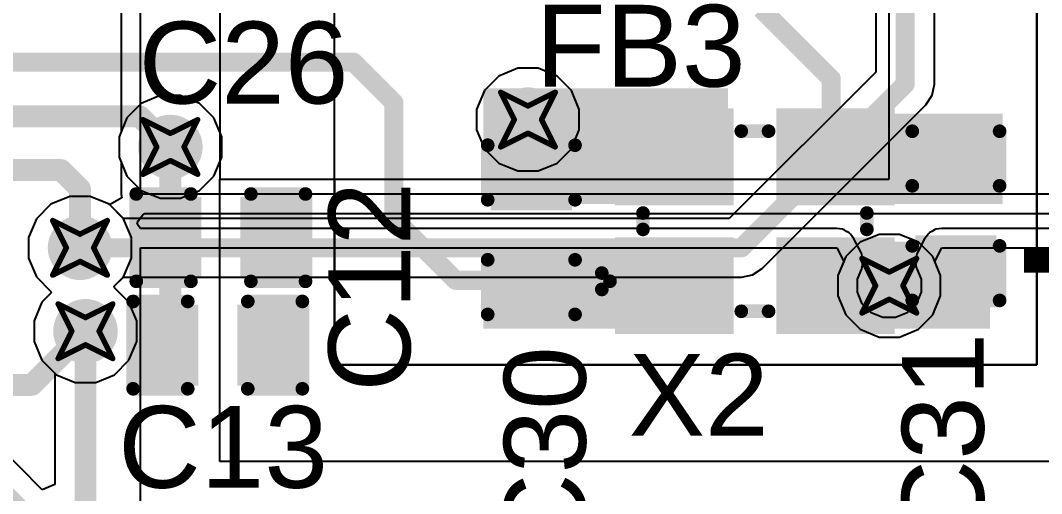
# Model space of a CAD drawing. Header units: inches. Extents: x -3 to 289, y -11 to 89.
# Drawn here: x 108.51 to 118.01, y 19.32 to 23.72 of the extents above; entities that cross this region are included whole.
import ezdxf

# ---------------------------------------------------------------- set-up
doc = ezdxf.new("R2010")
doc.units = ezdxf.units.IN
for name, color, linetype in [('Bottom Layer', 5, 'Continuous'), ('Bottom Overlay', 54, 'Continuous'), ('Drill Drawing', 1, 'Continuous'), ('Layer 1', 16, 'Continuous'), ('Layer 2', 76, 'Continuous'), ('Top Layer', 1, 'Continuous'), ('Top Overlay', 2, 'Continuous'), ('Top Paste', 8, 'Continuous'), ('Top Solder', 216, 'Continuous'), ('Via Holes', 16, 'Continuous')]:
    doc.layers.add(name, color=color, linetype=linetype)
doc.styles.add('Arial', font='', dxfattribs={"height": 0.2})
doc.styles.add('Arial_Bold', font='', dxfattribs={"height": 0.2})
doc.styles.get('Arial').set_extended_font_data('Arial')
doc.styles.get('Arial_Bold').set_extended_font_data('Arial', bold=True)

# ---------------------------------------------------------------- blocks, each defined once
blk = doc.blocks.new('SMD2016_4P_13')
at = {"layer": 'Top Layer'}
for points in [[(-1.25, 0.1999), (-1.25, 0.9999), (-0.2501, 0.9999), (-0.2501, 0.1999)], [(0.2501, 0.2), (0.2501, 1), (1.2501, 1), (1.2501, 0.2)], [(-1.2499, -1), (-1.2499, -0.2), (-0.2499, -0.2), (-0.2499, -1)], [(0.2501, -0.9999), (0.2501, -0.1999), (1.2501, -0.1999), (1.2501, -0.9999)]]:
    blk.add_hatch(color=1, dxfattribs=at).paths.add_polyline_path(points)
at = {"layer": 'Top Paste'}
for points in [[(-1.25, 0.1999), (-1.25, 0.9999), (-0.2501, 0.9999), (-0.2501, 0.1999)], [(0.2501, 0.2), (0.2501, 1), (1.2501, 1), (1.2501, 0.2)], [(-1.2499, -1), (-1.2499, -0.2), (-0.2499, -0.2), (-0.2499, -1)], [(0.2501, -0.9999), (0.2501, -0.1999), (1.2501, -0.1999), (1.2501, -0.9999)]]:
    blk.add_hatch(color=8, dxfattribs=at).paths.add_polyline_path(points)
at = {"layer": 'Top Solder'}
for points in [[(-1.3008, 0.1491), (-1.3008, 1.0507), (-0.1993, 1.0507), (-0.1993, 0.1491)], [(0.1993, 0.1492), (0.1993, 1.0508), (1.3009, 1.0508), (1.3009, 0.1492)], [(-1.3007, -1.0508), (-1.3007, -0.1492), (-0.1991, -0.1492), (-0.1991, -1.0508)], [(0.1993, -1.0507), (0.1993, -0.1491), (1.3009, -0.1491), (1.3009, -1.0507)]]:
    blk.add_hatch(color=216, dxfattribs=at).paths.add_polyline_path(points)
at = {"layer": 'Top Overlay'}
for points in [[(-0.127, 0.8382, 0.127, 0.127, 0), (0.127, 0.8382, 0.127, 0.127, 0)], [(-1.0414, -0.0762, 0.127, 0.127, 0), (-1.0414, 0.0762, 0.127, 0.127, 0)], [(1.0414, -0.076, 0.127, 0.127, 0), (1.0414, 0.0764, 0.127, 0.127, 0)], [(-1.4249, -0.4826, 0.127, 0.127, 0), (-1.3487, -0.5588, 0.127, 0.127, 0)], [(-1.4249, -0.635, 0.127, 0.127, 0), (-1.4249, -0.4826, 0.127, 0.127, 0)], [(-1.4249, -0.635, 0.127, 0.127, 0), (-1.3487, -0.5588, 0.127, 0.127, 0)], [(-0.1269, -0.8384, 0.127, 0.127, 0), (0.1271, -0.8384, 0.127, 0.127, 0)]]:
    blk.add_lwpolyline(points, format="xyseb", dxfattribs=at)
for points in [[(-0.1588, 0.8382, 0.0635, 0.0635, 1), (-0.0952, 0.8382, 0.0635, 0.0635, 1)], [(0.0952, 0.8382, 0.0635, 0.0635, 1), (0.1588, 0.8382, 0.0635, 0.0635, 1)], [(-1.0732, 0.0762, 0.0635, 0.0635, 1), (-1.0096, 0.0762, 0.0635, 0.0635, 1)], [(1.0097, 0.0764, 0.0635, 0.0635, 1), (1.0732, 0.0764, 0.0635, 0.0635, 1)], [(-1.0732, -0.0762, 0.0635, 0.0635, 1), (-1.0096, -0.0762, 0.0635, 0.0635, 1)], [(1.0097, -0.076, 0.0635, 0.0635, 1), (1.0732, -0.076, 0.0635, 0.0635, 1)], [(-1.4566, -0.4826, 0.0635, 0.0635, 1), (-1.3931, -0.4826, 0.0635, 0.0635, 1)], [(-1.4566, -0.4826, 0.0635, 0.0635, 1), (-1.3931, -0.4826, 0.0635, 0.0635, 1)], [(-1.3804, -0.5588, 0.0635, 0.0635, 1), (-1.3169, -0.5588, 0.0635, 0.0635, 1)], [(-1.3804, -0.5588, 0.0635, 0.0635, 1), (-1.3169, -0.5588, 0.0635, 0.0635, 1)], [(-1.4566, -0.635, 0.0635, 0.0635, 1), (-1.3931, -0.635, 0.0635, 0.0635, 1)], [(-1.4566, -0.635, 0.0635, 0.0635, 1), (-1.3931, -0.635, 0.0635, 0.0635, 1)], [(-0.1586, -0.8384, 0.0635, 0.0635, 1), (-0.0951, -0.8384, 0.0635, 0.0635, 1)], [(0.0954, -0.8384, 0.0635, 0.0635, 1), (0.1589, -0.8384, 0.0635, 0.0635, 1)]]:
    blk.add_lwpolyline(points, format="xyseb", close=True, dxfattribs=at)
blk = doc.blocks.new('C___0402_122')
at = {"layer": 'Top Layer'}
for points in [[(-0.6985, -0.3175), (-0.6985, 0.3175), (-0.2413, 0.3175), (-0.2413, -0.3175)], [(0.2413, -0.3175), (0.2413, 0.3175), (0.6985, 0.3175), (0.6985, -0.3175)]]:
    blk.add_hatch(color=1, dxfattribs=at).paths.add_polyline_path(points)
at = {"layer": 'Top Paste'}
for points in [[(-0.6985, -0.3175), (-0.6985, 0.3175), (-0.2413, 0.3175), (-0.2413, -0.3175)], [(0.2413, -0.3175), (0.2413, 0.3175), (0.6985, 0.3175), (0.6985, -0.3175)]]:
    blk.add_hatch(color=8, dxfattribs=at).paths.add_polyline_path(points)
at = {"layer": 'Top Solder'}
for points in [[(-0.7585, -0.3775), (-0.7585, 0.3775), (-0.1813, 0.3775), (-0.1813, -0.3775)], [(0.1813, -0.3775), (0.1813, 0.3775), (0.7585, 0.3775), (0.7585, -0.3775)]]:
    blk.add_hatch(color=216, dxfattribs=at).paths.add_polyline_path(points)
at = {"layer": 'Top Overlay'}
for points in [[(-0.7874, 0.4064, 0.127, 0.127, 0), (-0.7874, -0.4064, 0.127, 0.127, 0)], [(-0.7874, 0.4064, 0.127, 0.127, 0), (-0.2794, 0.4064, 0.127, 0.127, 0)], [(0.2794, 0.4064, 0.127, 0.127, 0), (0.7874, 0.4064, 0.127, 0.127, 0)], [(0.7874, 0.4064, 0.127, 0.127, 0), (0.7874, -0.4064, 0.127, 0.127, 0)], [(-0.7874, -0.4064, 0.127, 0.127, 0), (-0.2794, -0.4064, 0.127, 0.127, 0)], [(0.2794, -0.4064, 0.127, 0.127, 0), (0.7874, -0.4064, 0.127, 0.127, 0)]]:
    blk.add_lwpolyline(points, format="xyseb", dxfattribs=at)
for points in [[(-0.8191, 0.4064, 0.0635, 0.0635, 1), (-0.7556, 0.4064, 0.0635, 0.0635, 1)], [(-0.8191, 0.4064, 0.0635, 0.0635, 1), (-0.7556, 0.4064, 0.0635, 0.0635, 1)], [(-0.3111, 0.4064, 0.0635, 0.0635, 1), (-0.2477, 0.4064, 0.0635, 0.0635, 1)], [(0.2477, 0.4064, 0.0635, 0.0635, 1), (0.3111, 0.4064, 0.0635, 0.0635, 1)], [(0.7556, 0.4064, 0.0635, 0.0635, 1), (0.8191, 0.4064, 0.0635, 0.0635, 1)], [(0.7556, 0.4064, 0.0635, 0.0635, 1), (0.8191, 0.4064, 0.0635, 0.0635, 1)], [(-0.8191, -0.4064, 0.0635, 0.0635, 1), (-0.7556, -0.4064, 0.0635, 0.0635, 1)], [(-0.8191, -0.4064, 0.0635, 0.0635, 1), (-0.7556, -0.4064, 0.0635, 0.0635, 1)], [(-0.3111, -0.4064, 0.0635, 0.0635, 1), (-0.2477, -0.4064, 0.0635, 0.0635, 1)], [(0.2477, -0.4064, 0.0635, 0.0635, 1), (0.3111, -0.4064, 0.0635, 0.0635, 1)], [(0.7556, -0.4064, 0.0635, 0.0635, 1), (0.8191, -0.4064, 0.0635, 0.0635, 1)], [(0.7556, -0.4064, 0.0635, 0.0635, 1), (0.8191, -0.4064, 0.0635, 0.0635, 1)]]:
    blk.add_lwpolyline(points, format="xyseb", close=True, dxfattribs=at)
blk = doc.blocks.new('C___0402_123')
at = {"layer": 'Top Layer'}
for points in [[(-0.6985, -0.3175), (-0.6985, 0.3175), (-0.2413, 0.3175), (-0.2413, -0.3175)], [(0.2413, -0.3175), (0.2413, 0.3175), (0.6985, 0.3175), (0.6985, -0.3175)]]:
    blk.add_hatch(color=1, dxfattribs=at).paths.add_polyline_path(points)
at = {"layer": 'Top Paste'}
for points in [[(-0.6985, -0.3175), (-0.6985, 0.3175), (-0.2413, 0.3175), (-0.2413, -0.3175)], [(0.2413, -0.3175), (0.2413, 0.3175), (0.6985, 0.3175), (0.6985, -0.3175)]]:
    blk.add_hatch(color=8, dxfattribs=at).paths.add_polyline_path(points)
at = {"layer": 'Top Solder'}
for points in [[(-0.7585, -0.3775), (-0.7585, 0.3775), (-0.1813, 0.3775), (-0.1813, -0.3775)], [(0.1813, -0.3775), (0.1813, 0.3775), (0.7585, 0.3775), (0.7585, -0.3775)]]:
    blk.add_hatch(color=216, dxfattribs=at).paths.add_polyline_path(points)
at = {"layer": 'Top Overlay'}
for points in [[(-0.7874, -0.4064, 0.127, 0.127, 0), (-0.7874, 0.4064, 0.127, 0.127, 0)], [(-0.2794, 0.4064, 0.127, 0.127, 0), (-0.7874, 0.4064, 0.127, 0.127, 0)], [(0.7874, 0.4064, 0.127, 0.127, 0), (0.2794, 0.4064, 0.127, 0.127, 0)], [(0.7874, -0.4064, 0.127, 0.127, 0), (0.7874, 0.4064, 0.127, 0.127, 0)], [(-0.2794, -0.4064, 0.127, 0.127, 0), (-0.7874, -0.4064, 0.127, 0.127, 0)], [(0.7874, -0.4064, 0.127, 0.127, 0), (0.2794, -0.4064, 0.127, 0.127, 0)]]:
    blk.add_lwpolyline(points, format="xyseb", dxfattribs=at)
for points in [[(-0.8191, 0.4064, 0.0635, 0.0635, 1), (-0.7556, 0.4064, 0.0635, 0.0635, 1)], [(-0.8191, 0.4064, 0.0635, 0.0635, 1), (-0.7556, 0.4064, 0.0635, 0.0635, 1)], [(-0.3111, 0.4064, 0.0635, 0.0635, 1), (-0.2477, 0.4064, 0.0635, 0.0635, 1)], [(0.2477, 0.4064, 0.0635, 0.0635, 1), (0.3111, 0.4064, 0.0635, 0.0635, 1)], [(0.7556, 0.4064, 0.0635, 0.0635, 1), (0.8191, 0.4064, 0.0635, 0.0635, 1)], [(0.7556, 0.4064, 0.0635, 0.0635, 1), (0.8191, 0.4064, 0.0635, 0.0635, 1)], [(-0.8191, -0.4064, 0.0635, 0.0635, 1), (-0.7556, -0.4064, 0.0635, 0.0635, 1)], [(-0.8191, -0.4064, 0.0635, 0.0635, 1), (-0.7556, -0.4064, 0.0635, 0.0635, 1)], [(-0.3111, -0.4064, 0.0635, 0.0635, 1), (-0.2477, -0.4064, 0.0635, 0.0635, 1)], [(0.2477, -0.4064, 0.0635, 0.0635, 1), (0.3111, -0.4064, 0.0635, 0.0635, 1)], [(0.7556, -0.4064, 0.0635, 0.0635, 1), (0.8191, -0.4064, 0.0635, 0.0635, 1)], [(0.7556, -0.4064, 0.0635, 0.0635, 1), (0.8191, -0.4064, 0.0635, 0.0635, 1)]]:
    blk.add_lwpolyline(points, format="xyseb", close=True, dxfattribs=at)
blk = doc.blocks.new('C___0402_139')
at = {"layer": 'Top Layer'}
for points in [[(-0.6985, -0.3175), (-0.6985, 0.3175), (-0.2413, 0.3175), (-0.2413, -0.3175)], [(0.2413, -0.3175), (0.2413, 0.3175), (0.6985, 0.3175), (0.6985, -0.3175)]]:
    blk.add_hatch(color=1, dxfattribs=at).paths.add_polyline_path(points)
at = {"layer": 'Top Paste'}
for points in [[(-0.6985, -0.3175), (-0.6985, 0.3175), (-0.2413, 0.3175), (-0.2413, -0.3175)], [(0.2413, -0.3175), (0.2413, 0.3175), (0.6985, 0.3175), (0.6985, -0.3175)]]:
    blk.add_hatch(color=8, dxfattribs=at).paths.add_polyline_path(points)
at = {"layer": 'Top Solder'}
for points in [[(-0.7585, -0.3775), (-0.7585, 0.3775), (-0.1813, 0.3775), (-0.1813, -0.3775)], [(0.1813, -0.3775), (0.1813, 0.3775), (0.7585, 0.3775), (0.7585, -0.3775)]]:
    blk.add_hatch(color=216, dxfattribs=at).paths.add_polyline_path(points)
at = {"layer": 'Top Overlay'}
for points in [[(-0.7874, 0.4064, 0.127, 0.127, 0), (-0.7874, -0.4064, 0.127, 0.127, 0)], [(-0.2794, 0.4064, 0.127, 0.127, 0), (-0.7874, 0.4064, 0.127, 0.127, 0)], [(0.7874, 0.4064, 0.127, 0.127, 0), (0.2794, 0.4064, 0.127, 0.127, 0)], [(0.7874, 0.4064, 0.127, 0.127, 0), (0.7874, -0.4064, 0.127, 0.127, 0)], [(-0.2794, -0.4064, 0.127, 0.127, 0), (-0.7874, -0.4064, 0.127, 0.127, 0)], [(0.7874, -0.4064, 0.127, 0.127, 0), (0.2794, -0.4064, 0.127, 0.127, 0)]]:
    blk.add_lwpolyline(points, format="xyseb", dxfattribs=at)
for points in [[(-0.8191, 0.4064, 0.0635, 0.0635, 1), (-0.7556, 0.4064, 0.0635, 0.0635, 1)], [(-0.8191, 0.4064, 0.0635, 0.0635, 1), (-0.7556, 0.4064, 0.0635, 0.0635, 1)], [(-0.3111, 0.4064, 0.0635, 0.0635, 1), (-0.2477, 0.4064, 0.0635, 0.0635, 1)], [(0.2477, 0.4064, 0.0635, 0.0635, 1), (0.3111, 0.4064, 0.0635, 0.0635, 1)], [(0.7556, 0.4064, 0.0635, 0.0635, 1), (0.8191, 0.4064, 0.0635, 0.0635, 1)], [(0.7556, 0.4064, 0.0635, 0.0635, 1), (0.8191, 0.4064, 0.0635, 0.0635, 1)], [(-0.8191, -0.4064, 0.0635, 0.0635, 1), (-0.7556, -0.4064, 0.0635, 0.0635, 1)], [(-0.8191, -0.4064, 0.0635, 0.0635, 1), (-0.7556, -0.4064, 0.0635, 0.0635, 1)], [(-0.3111, -0.4064, 0.0635, 0.0635, 1), (-0.2477, -0.4064, 0.0635, 0.0635, 1)], [(0.2477, -0.4064, 0.0635, 0.0635, 1), (0.3111, -0.4064, 0.0635, 0.0635, 1)], [(0.7556, -0.4064, 0.0635, 0.0635, 1), (0.8191, -0.4064, 0.0635, 0.0635, 1)], [(0.7556, -0.4064, 0.0635, 0.0635, 1), (0.8191, -0.4064, 0.0635, 0.0635, 1)]]:
    blk.add_lwpolyline(points, format="xyseb", close=True, dxfattribs=at)
blk = doc.blocks.new('C___0402_140')
at = {"layer": 'Top Layer'}
for points in [[(-0.6985, -0.3175), (-0.6985, 0.3175), (-0.2413, 0.3175), (-0.2413, -0.3175)], [(0.2413, -0.3175), (0.2413, 0.3175), (0.6985, 0.3175), (0.6985, -0.3175)]]:
    blk.add_hatch(color=1, dxfattribs=at).paths.add_polyline_path(points)
at = {"layer": 'Top Paste'}
for points in [[(-0.6985, -0.3175), (-0.6985, 0.3175), (-0.2413, 0.3175), (-0.2413, -0.3175)], [(0.2413, -0.3175), (0.2413, 0.3175), (0.6985, 0.3175), (0.6985, -0.3175)]]:
    blk.add_hatch(color=8, dxfattribs=at).paths.add_polyline_path(points)
at = {"layer": 'Top Solder'}
for points in [[(-0.7585, -0.3775), (-0.7585, 0.3775), (-0.1813, 0.3775), (-0.1813, -0.3775)], [(0.1813, -0.3775), (0.1813, 0.3775), (0.7585, 0.3775), (0.7585, -0.3775)]]:
    blk.add_hatch(color=216, dxfattribs=at).paths.add_polyline_path(points)
at = {"layer": 'Top Overlay'}
for points in [[(-0.7874, 0.4064, 0.127, 0.127, 0), (-0.7874, -0.4064, 0.127, 0.127, 0)], [(-0.2794, 0.4064, 0.127, 0.127, 0), (-0.7874, 0.4064, 0.127, 0.127, 0)], [(0.7874, 0.4064, 0.127, 0.127, 0), (0.2794, 0.4064, 0.127, 0.127, 0)], [(0.7874, 0.4064, 0.127, 0.127, 0), (0.7874, -0.4064, 0.127, 0.127, 0)], [(-0.2794, -0.4064, 0.127, 0.127, 0), (-0.7874, -0.4064, 0.127, 0.127, 0)], [(0.7874, -0.4064, 0.127, 0.127, 0), (0.2794, -0.4064, 0.127, 0.127, 0)]]:
    blk.add_lwpolyline(points, format="xyseb", dxfattribs=at)
for points in [[(-0.8191, 0.4064, 0.0635, 0.0635, 1), (-0.7556, 0.4064, 0.0635, 0.0635, 1)], [(-0.8191, 0.4064, 0.0635, 0.0635, 1), (-0.7556, 0.4064, 0.0635, 0.0635, 1)], [(-0.3111, 0.4064, 0.0635, 0.0635, 1), (-0.2477, 0.4064, 0.0635, 0.0635, 1)], [(0.2477, 0.4064, 0.0635, 0.0635, 1), (0.3111, 0.4064, 0.0635, 0.0635, 1)], [(0.7556, 0.4064, 0.0635, 0.0635, 1), (0.8191, 0.4064, 0.0635, 0.0635, 1)], [(0.7556, 0.4064, 0.0635, 0.0635, 1), (0.8191, 0.4064, 0.0635, 0.0635, 1)], [(-0.8191, -0.4064, 0.0635, 0.0635, 1), (-0.7556, -0.4064, 0.0635, 0.0635, 1)], [(-0.8191, -0.4064, 0.0635, 0.0635, 1), (-0.7556, -0.4064, 0.0635, 0.0635, 1)], [(-0.3111, -0.4064, 0.0635, 0.0635, 1), (-0.2477, -0.4064, 0.0635, 0.0635, 1)], [(0.2477, -0.4064, 0.0635, 0.0635, 1), (0.3111, -0.4064, 0.0635, 0.0635, 1)], [(0.7556, -0.4064, 0.0635, 0.0635, 1), (0.8191, -0.4064, 0.0635, 0.0635, 1)], [(0.7556, -0.4064, 0.0635, 0.0635, 1), (0.8191, -0.4064, 0.0635, 0.0635, 1)]]:
    blk.add_lwpolyline(points, format="xyseb", close=True, dxfattribs=at)

msp = doc.modelspace()

# ---------------------------------------------------------------- hatches: boundary and pattern name
at = {"layer": 'Bottom Layer'}
h = msp.add_hatch(color=5, dxfattribs=at)
edge = h.paths.add_edge_path()
edge.add_arc((113.2329, 22.7984), 0.3, 0, 360)
h = msp.add_hatch(color=5, dxfattribs=at)
edge = h.paths.add_edge_path()
edge.add_arc((109.9059, 22.5435), 0.3, 0, 360)
h = msp.add_hatch(color=5, dxfattribs=at)
edge = h.paths.add_edge_path()
edge.add_arc((109.065, 21.605), 0.3, 0, 360)
h = msp.add_hatch(color=5, dxfattribs=at)
edge = h.paths.add_edge_path()
edge.add_arc((116.5949, 21.2527), 0.3, 0, 360)
h = msp.add_hatch(color=5, dxfattribs=at)
edge = h.paths.add_edge_path()
edge.add_arc((109.1157, 20.8288), 0.3, 0, 360)
at = {"layer": 'Layer 1'}
h = msp.add_hatch(color=16, dxfattribs=at)
edge = h.paths.add_edge_path()
edge.add_arc((113.2329, 22.7984), 0.3, 0, 360)
h = msp.add_hatch(color=16, dxfattribs=at)
edge = h.paths.add_edge_path()
edge.add_arc((109.9059, 22.5435), 0.3, 0, 360)
h = msp.add_hatch(color=16, dxfattribs=at)
edge = h.paths.add_edge_path()
edge.add_arc((109.065, 21.605), 0.3, 0, 360)
h = msp.add_hatch(color=16, dxfattribs=at)
edge = h.paths.add_edge_path()
edge.add_arc((116.5949, 21.2527), 0.3, 0, 360)
h = msp.add_hatch(color=16, dxfattribs=at)
edge = h.paths.add_edge_path()
edge.add_arc((109.1157, 20.8288), 0.3, 0, 360)
at = {"layer": 'Layer 2'}
h = msp.add_hatch(color=76, dxfattribs=at)
edge = h.paths.add_edge_path()
edge.add_arc((113.2329, 22.7984), 0.3, 0, 360)
h = msp.add_hatch(color=76, dxfattribs=at)
edge = h.paths.add_edge_path()
edge.add_arc((109.9059, 22.5435), 0.3, 0, 360)
h = msp.add_hatch(color=76, dxfattribs=at)
edge = h.paths.add_edge_path()
edge.add_arc((109.065, 21.605), 0.3, 0, 360)
h = msp.add_hatch(color=76, dxfattribs=at)
edge = h.paths.add_edge_path()
edge.add_arc((116.5949, 21.2527), 0.3, 0, 360)
h = msp.add_hatch(color=76, dxfattribs=at)
edge = h.paths.add_edge_path()
edge.add_arc((109.1157, 20.8288), 0.3, 0, 360)
at = {"layer": 'Top Layer'}
h = msp.add_hatch(color=1, dxfattribs=at)
edge = h.paths.add_edge_path()
edge.add_arc((113.2329, 22.7984), 0.3, 0, 360)
for points in [[(112.8186, 23.0886), (112.8186, 22.014), (115.0949, 22.014), (115.0949, 23.0886)], [(115.5949, 22.8526), (115.5949, 22.014), (117.6496, 22.014), (117.6496, 22.8526)], [(112.8186, 21.6613), (112.8186, 20.8525), (115.0949, 20.8525), (115.0949, 21.6613)], [(115.5949, 21.6613), (115.5949, 20.8527), (117.5326, 20.8527), (117.5326, 21.6613)]]:
    msp.add_hatch(color=1, dxfattribs=at).paths.add_polyline_path(points)
h = msp.add_hatch(color=1, dxfattribs=at)
edge = h.paths.add_edge_path()
edge.add_arc((109.9059, 22.5435), 0.3, 0, 360)
h = msp.add_hatch(color=1, dxfattribs=at)
edge = h.paths.add_edge_path()
edge.add_arc((109.065, 21.605), 0.3, 0, 360)
h = msp.add_hatch(color=1, dxfattribs=at)
edge = h.paths.add_edge_path()
edge.add_arc((116.5949, 21.2527), 0.3, 0, 360)
h = msp.add_hatch(color=1, dxfattribs=at)
edge = h.paths.add_edge_path()
edge.add_arc((109.1157, 20.8288), 0.3, 0, 360)
at = {"layer": 'Via Holes'}
h = msp.add_hatch(color=7, dxfattribs=at)
edge = h.paths.add_edge_path()
edge.add_arc((113.2329, 22.7984), 0.15, 0, 360)
h = msp.add_hatch(color=7, dxfattribs=at)
edge = h.paths.add_edge_path()
edge.add_arc((109.9059, 22.5435), 0.15, 0, 360)
h = msp.add_hatch(color=7, dxfattribs=at)
edge = h.paths.add_edge_path()
edge.add_arc((109.065, 21.605), 0.15, 0, 360)
h = msp.add_hatch(color=7, dxfattribs=at)
edge = h.paths.add_edge_path()
edge.add_arc((116.5949, 21.2527), 0.15, 0, 360)
h = msp.add_hatch(color=7, dxfattribs=at)
edge = h.paths.add_edge_path()
edge.add_arc((109.1157, 20.8288), 0.15, 0, 360)

# ---------------------------------------------------------------- linework, layer by layer
at = {"layer": 'Bottom Layer'}
for p, q in [((112.9622, 23.2034), (112.8278, 23.069)), ((113.1378, 23.2762), (112.9622, 23.2034)), ((113.3279, 23.2762), (113.1378, 23.2762)), ((113.5035, 23.2034), (113.3279, 23.2762)), ((113.6379, 23.069), (113.5035, 23.2034)), ((109.8108, 23.0213), (109.6352, 22.9486)), ((110.0009, 23.0213), (109.8108, 23.0213)), ((110.1765, 22.9486), (110.0009, 23.0213)), ((112.8278, 23.069), (112.7551, 22.8934)), ((113.7107, 22.8934), (113.6379, 23.069)), ((109.6352, 22.9486), (109.5008, 22.8142)), ((110.3109, 22.8142), (110.1765, 22.9486)), ((109.5008, 22.8142), (109.4281, 22.6386)), ((110.3837, 22.6386), (110.3109, 22.8142)), ((112.7551, 22.8934), (112.7551, 22.7033)), ((113.7107, 22.7033), (113.7107, 22.8934)), ((109.4281, 22.6386), (109.4281, 22.4485)), ((110.3837, 22.4485), (110.3837, 22.6386)), ((112.7551, 22.7033), (112.8278, 22.5277)), ((113.6379, 22.5277), (113.7107, 22.7033)), ((112.8278, 22.5277), (112.9622, 22.3933)), ((113.5035, 22.3933), (113.6379, 22.5277)), ((109.4281, 22.4485), (109.5008, 22.2729)), ((110.3109, 22.2729), (110.3837, 22.4485)), ((112.9622, 22.3933), (113.1378, 22.3206)), ((113.3279, 22.3206), (113.5035, 22.3933)), ((109.5008, 22.2729), (109.6352, 22.1385)), ((110.1765, 22.1385), (110.3109, 22.2729)), ((113.1378, 22.3206), (113.3279, 22.3206)), ((108.9699, 22.0828), (108.7943, 22.01)), ((109.16, 22.0828), (108.9699, 22.0828)), ((109.3356, 22.01), (109.16, 22.0828)), ((109.6352, 22.1385), (109.8108, 22.0657)), ((109.8108, 22.0657), (110.0009, 22.0657)), ((110.0009, 22.0657), (110.1765, 22.1385)), ((108.7943, 22.01), (108.6599, 21.8756)), ((109.47, 21.8756), (109.3356, 22.01)), ((108.6599, 21.8756), (108.5872, 21.7)), ((109.5428, 21.7), (109.47, 21.8756)), ((108.5872, 21.7), (108.5872, 21.5099)), ((109.5428, 21.5099), (109.5428, 21.7)), ((116.4998, 21.7305), (116.3242, 21.6577)), ((116.6899, 21.7305), (116.4998, 21.7305)), ((116.8655, 21.6577), (116.6899, 21.7305)), ((116.3242, 21.6577), (116.1898, 21.5233)), ((116.9999, 21.5233), (116.8655, 21.6577)), ((108.5872, 21.5099), (108.6599, 21.3343)), ((109.47, 21.3343), (109.5428, 21.5099)), ((116.1898, 21.5233), (116.1171, 21.3477)), ((117.0727, 21.3477), (116.9999, 21.5233)), ((108.6599, 21.3343), (108.7943, 21.1999)), ((109.3836, 21.2479), (109.47, 21.3343)), ((116.1171, 21.3477), (116.1171, 21.1576)), ((117.0727, 21.1576), (117.0727, 21.3477)), ((108.7943, 21.1999), (108.7971, 21.1859)), ((109.3864, 21.2339), (109.3836, 21.2479)), ((109.5208, 21.0995), (109.3864, 21.2339)), ((108.7106, 21.0995), (108.6379, 20.9239)), ((108.7971, 21.1859), (108.7106, 21.0995)), ((109.5935, 20.9239), (109.5208, 21.0995)), ((116.1171, 21.1576), (116.1898, 20.982)), ((116.9999, 20.982), (117.0727, 21.1576)), ((108.6379, 20.9239), (108.6379, 20.7338)), ((109.5935, 20.7338), (109.5935, 20.9239)), ((116.1898, 20.982), (116.3242, 20.8476)), ((116.8655, 20.8476), (116.9999, 20.982)), ((116.3242, 20.8476), (116.4998, 20.7749)), ((116.6899, 20.7749), (116.8655, 20.8476)), ((108.6379, 20.7338), (108.7106, 20.5582)), ((109.5208, 20.5582), (109.5935, 20.7338)), ((116.4998, 20.7749), (116.6899, 20.7749)), ((108.7106, 20.5582), (108.8451, 20.4238)), ((109.3864, 20.4238), (109.5208, 20.5582)), ((108.8451, 20.4238), (109.0207, 20.351)), ((109.0207, 20.351), (109.2107, 20.351)), ((109.2107, 20.351), (109.3864, 20.4238))]:
    msp.add_line(p, q, dxfattribs=at)
at = {"layer": 'Drill Drawing'}
for points in [[(112.9789, 23.0524, 0.0508, 0.0508, 0), (113.2329, 22.9254, 0.0508, 0.0508, 0)], [(112.9789, 23.0524, 0.0508, 0.0508, 0), (113.1059, 22.7984, 0.0508, 0.0508, 0)], [(113.2329, 22.9254, 0.0508, 0.0508, 0), (113.4869, 23.0524, 0.0508, 0.0508, 0)], [(113.3599, 22.7984, 0.0508, 0.0508, 0), (113.4869, 23.0524, 0.0508, 0.0508, 0)], [(109.6519, 22.7975, 0.0508, 0.0508, 0), (109.9059, 22.6705, 0.0508, 0.0508, 0)], [(109.6519, 22.7975, 0.0508, 0.0508, 0), (109.7789, 22.5435, 0.0508, 0.0508, 0)], [(109.9059, 22.6705, 0.0508, 0.0508, 0), (110.1599, 22.7975, 0.0508, 0.0508, 0)], [(110.0329, 22.5435, 0.0508, 0.0508, 0), (110.1599, 22.7975, 0.0508, 0.0508, 0)], [(112.9789, 22.5444, 0.0508, 0.0508, 0), (113.1059, 22.7984, 0.0508, 0.0508, 0)], [(113.3599, 22.7984, 0.0508, 0.0508, 0), (113.4869, 22.5444, 0.0508, 0.0508, 0)], [(112.9789, 22.5444, 0.0508, 0.0508, 0), (113.2329, 22.6714, 0.0508, 0.0508, 0)], [(113.2329, 22.6714, 0.0508, 0.0508, 0), (113.4869, 22.5444, 0.0508, 0.0508, 0)], [(109.6519, 22.2895, 0.0508, 0.0508, 0), (109.7789, 22.5435, 0.0508, 0.0508, 0)], [(110.0329, 22.5435, 0.0508, 0.0508, 0), (110.1599, 22.2895, 0.0508, 0.0508, 0)], [(109.6519, 22.2895, 0.0508, 0.0508, 0), (109.9059, 22.4165, 0.0508, 0.0508, 0)], [(109.9059, 22.4165, 0.0508, 0.0508, 0), (110.1599, 22.2895, 0.0508, 0.0508, 0)], [(108.811, 21.859, 0.0508, 0.0508, 0), (109.065, 21.732, 0.0508, 0.0508, 0)], [(108.811, 21.859, 0.0508, 0.0508, 0), (108.938, 21.605, 0.0508, 0.0508, 0)], [(109.065, 21.732, 0.0508, 0.0508, 0), (109.319, 21.859, 0.0508, 0.0508, 0)], [(109.192, 21.605, 0.0508, 0.0508, 0), (109.319, 21.859, 0.0508, 0.0508, 0)], [(108.811, 21.351, 0.0508, 0.0508, 0), (108.938, 21.605, 0.0508, 0.0508, 0)], [(109.192, 21.605, 0.0508, 0.0508, 0), (109.319, 21.351, 0.0508, 0.0508, 0)], [(108.811, 21.351, 0.0508, 0.0508, 0), (109.065, 21.478, 0.0508, 0.0508, 0)], [(109.065, 21.478, 0.0508, 0.0508, 0), (109.319, 21.351, 0.0508, 0.0508, 0)], [(116.3409, 21.5067, 0.0508, 0.0508, 0), (116.5949, 21.3797, 0.0508, 0.0508, 0)], [(116.3409, 21.5067, 0.0508, 0.0508, 0), (116.4679, 21.2527, 0.0508, 0.0508, 0)], [(116.5949, 21.3797, 0.0508, 0.0508, 0), (116.8489, 21.5067, 0.0508, 0.0508, 0)], [(116.7219, 21.2527, 0.0508, 0.0508, 0), (116.8489, 21.5067, 0.0508, 0.0508, 0)], [(116.3409, 20.9987, 0.0508, 0.0508, 0), (116.4679, 21.2527, 0.0508, 0.0508, 0)], [(116.7219, 21.2527, 0.0508, 0.0508, 0), (116.8489, 20.9987, 0.0508, 0.0508, 0)], [(108.8617, 21.0828, 0.0508, 0.0508, 0), (109.1157, 20.9558, 0.0508, 0.0508, 0)], [(108.8617, 21.0828, 0.0508, 0.0508, 0), (108.9887, 20.8288, 0.0508, 0.0508, 0)], [(109.1157, 20.9558, 0.0508, 0.0508, 0), (109.3697, 21.0828, 0.0508, 0.0508, 0)], [(109.2427, 20.8288, 0.0508, 0.0508, 0), (109.3697, 21.0828, 0.0508, 0.0508, 0)], [(116.3409, 20.9987, 0.0508, 0.0508, 0), (116.5949, 21.1257, 0.0508, 0.0508, 0)], [(116.5949, 21.1257, 0.0508, 0.0508, 0), (116.8489, 20.9987, 0.0508, 0.0508, 0)], [(108.8617, 20.5748, 0.0508, 0.0508, 0), (108.9887, 20.8288, 0.0508, 0.0508, 0)], [(109.2427, 20.8288, 0.0508, 0.0508, 0), (109.3697, 20.5748, 0.0508, 0.0508, 0)], [(108.8617, 20.5748, 0.0508, 0.0508, 0), (109.1157, 20.7018, 0.0508, 0.0508, 0)], [(109.1157, 20.7018, 0.0508, 0.0508, 0), (109.3697, 20.5748, 0.0508, 0.0508, 0)]]:
    msp.add_lwpolyline(points, format="xyseb", dxfattribs=at)
for points in [[(112.9662, 23.0524, 0.0254, 0.0254, 1), (112.9916, 23.0524, 0.0254, 0.0254, 1)], [(112.9662, 23.0524, 0.0254, 0.0254, 1), (112.9916, 23.0524, 0.0254, 0.0254, 1)], [(113.4742, 23.0524, 0.0254, 0.0254, 1), (113.4996, 23.0524, 0.0254, 0.0254, 1)], [(113.4742, 23.0524, 0.0254, 0.0254, 1), (113.4996, 23.0524, 0.0254, 0.0254, 1)], [(113.2202, 22.9254, 0.0254, 0.0254, 1), (113.2456, 22.9254, 0.0254, 0.0254, 1)], [(113.2202, 22.9254, 0.0254, 0.0254, 1), (113.2456, 22.9254, 0.0254, 0.0254, 1)], [(109.6392, 22.7975, 0.0254, 0.0254, 1), (109.6646, 22.7975, 0.0254, 0.0254, 1)], [(109.6392, 22.7975, 0.0254, 0.0254, 1), (109.6646, 22.7975, 0.0254, 0.0254, 1)], [(110.1472, 22.7975, 0.0254, 0.0254, 1), (110.1726, 22.7975, 0.0254, 0.0254, 1)], [(110.1472, 22.7975, 0.0254, 0.0254, 1), (110.1726, 22.7975, 0.0254, 0.0254, 1)], [(113.0932, 22.7984, 0.0254, 0.0254, 1), (113.1186, 22.7984, 0.0254, 0.0254, 1)], [(113.0932, 22.7984, 0.0254, 0.0254, 1), (113.1186, 22.7984, 0.0254, 0.0254, 1)], [(113.3472, 22.7984, 0.0254, 0.0254, 1), (113.3726, 22.7984, 0.0254, 0.0254, 1)], [(113.3472, 22.7984, 0.0254, 0.0254, 1), (113.3726, 22.7984, 0.0254, 0.0254, 1)], [(109.8932, 22.6705, 0.0254, 0.0254, 1), (109.9186, 22.6705, 0.0254, 0.0254, 1)], [(109.8932, 22.6705, 0.0254, 0.0254, 1), (109.9186, 22.6705, 0.0254, 0.0254, 1)], [(113.2202, 22.6714, 0.0254, 0.0254, 1), (113.2456, 22.6714, 0.0254, 0.0254, 1)], [(113.2202, 22.6714, 0.0254, 0.0254, 1), (113.2456, 22.6714, 0.0254, 0.0254, 1)], [(109.7662, 22.5435, 0.0254, 0.0254, 1), (109.7916, 22.5435, 0.0254, 0.0254, 1)], [(109.7662, 22.5435, 0.0254, 0.0254, 1), (109.7916, 22.5435, 0.0254, 0.0254, 1)], [(110.0202, 22.5435, 0.0254, 0.0254, 1), (110.0456, 22.5435, 0.0254, 0.0254, 1)], [(110.0202, 22.5435, 0.0254, 0.0254, 1), (110.0456, 22.5435, 0.0254, 0.0254, 1)], [(112.9662, 22.5444, 0.0254, 0.0254, 1), (112.9916, 22.5444, 0.0254, 0.0254, 1)], [(112.9662, 22.5444, 0.0254, 0.0254, 1), (112.9916, 22.5444, 0.0254, 0.0254, 1)], [(113.4742, 22.5444, 0.0254, 0.0254, 1), (113.4996, 22.5444, 0.0254, 0.0254, 1)], [(113.4742, 22.5444, 0.0254, 0.0254, 1), (113.4996, 22.5444, 0.0254, 0.0254, 1)], [(109.8932, 22.4165, 0.0254, 0.0254, 1), (109.9186, 22.4165, 0.0254, 0.0254, 1)], [(109.8932, 22.4165, 0.0254, 0.0254, 1), (109.9186, 22.4165, 0.0254, 0.0254, 1)], [(109.6392, 22.2895, 0.0254, 0.0254, 1), (109.6646, 22.2895, 0.0254, 0.0254, 1)], [(109.6392, 22.2895, 0.0254, 0.0254, 1), (109.6646, 22.2895, 0.0254, 0.0254, 1)], [(110.1472, 22.2895, 0.0254, 0.0254, 1), (110.1726, 22.2895, 0.0254, 0.0254, 1)], [(110.1472, 22.2895, 0.0254, 0.0254, 1), (110.1726, 22.2895, 0.0254, 0.0254, 1)], [(108.7983, 21.859, 0.0254, 0.0254, 1), (108.8237, 21.859, 0.0254, 0.0254, 1)], [(108.7983, 21.859, 0.0254, 0.0254, 1), (108.8237, 21.859, 0.0254, 0.0254, 1)], [(109.3063, 21.859, 0.0254, 0.0254, 1), (109.3317, 21.859, 0.0254, 0.0254, 1)], [(109.3063, 21.859, 0.0254, 0.0254, 1), (109.3317, 21.859, 0.0254, 0.0254, 1)], [(109.0523, 21.732, 0.0254, 0.0254, 1), (109.0777, 21.732, 0.0254, 0.0254, 1)], [(109.0523, 21.732, 0.0254, 0.0254, 1), (109.0777, 21.732, 0.0254, 0.0254, 1)], [(108.9253, 21.605, 0.0254, 0.0254, 1), (108.9507, 21.605, 0.0254, 0.0254, 1)], [(108.9253, 21.605, 0.0254, 0.0254, 1), (108.9507, 21.605, 0.0254, 0.0254, 1)], [(109.1793, 21.605, 0.0254, 0.0254, 1), (109.2047, 21.605, 0.0254, 0.0254, 1)], [(109.1793, 21.605, 0.0254, 0.0254, 1), (109.2047, 21.605, 0.0254, 0.0254, 1)], [(109.0523, 21.478, 0.0254, 0.0254, 1), (109.0777, 21.478, 0.0254, 0.0254, 1)], [(109.0523, 21.478, 0.0254, 0.0254, 1), (109.0777, 21.478, 0.0254, 0.0254, 1)], [(116.3282, 21.5067, 0.0254, 0.0254, 1), (116.3536, 21.5067, 0.0254, 0.0254, 1)], [(116.3282, 21.5067, 0.0254, 0.0254, 1), (116.3536, 21.5067, 0.0254, 0.0254, 1)], [(116.8362, 21.5067, 0.0254, 0.0254, 1), (116.8616, 21.5067, 0.0254, 0.0254, 1)], [(116.8362, 21.5067, 0.0254, 0.0254, 1), (116.8616, 21.5067, 0.0254, 0.0254, 1)], [(116.5822, 21.3797, 0.0254, 0.0254, 1), (116.6076, 21.3797, 0.0254, 0.0254, 1)], [(116.5822, 21.3797, 0.0254, 0.0254, 1), (116.6076, 21.3797, 0.0254, 0.0254, 1)], [(108.7983, 21.351, 0.0254, 0.0254, 1), (108.8237, 21.351, 0.0254, 0.0254, 1)], [(108.7983, 21.351, 0.0254, 0.0254, 1), (108.8237, 21.351, 0.0254, 0.0254, 1)], [(109.3063, 21.351, 0.0254, 0.0254, 1), (109.3317, 21.351, 0.0254, 0.0254, 1)], [(109.3063, 21.351, 0.0254, 0.0254, 1), (109.3317, 21.351, 0.0254, 0.0254, 1)], [(116.4552, 21.2527, 0.0254, 0.0254, 1), (116.4806, 21.2527, 0.0254, 0.0254, 1)], [(116.4552, 21.2527, 0.0254, 0.0254, 1), (116.4806, 21.2527, 0.0254, 0.0254, 1)], [(116.7092, 21.2527, 0.0254, 0.0254, 1), (116.7346, 21.2527, 0.0254, 0.0254, 1)], [(116.7092, 21.2527, 0.0254, 0.0254, 1), (116.7346, 21.2527, 0.0254, 0.0254, 1)], [(108.849, 21.0828, 0.0254, 0.0254, 1), (108.8744, 21.0828, 0.0254, 0.0254, 1)], [(108.849, 21.0828, 0.0254, 0.0254, 1), (108.8744, 21.0828, 0.0254, 0.0254, 1)], [(109.357, 21.0828, 0.0254, 0.0254, 1), (109.3824, 21.0828, 0.0254, 0.0254, 1)], [(109.357, 21.0828, 0.0254, 0.0254, 1), (109.3824, 21.0828, 0.0254, 0.0254, 1)], [(116.5822, 21.1257, 0.0254, 0.0254, 1), (116.6076, 21.1257, 0.0254, 0.0254, 1)], [(116.5822, 21.1257, 0.0254, 0.0254, 1), (116.6076, 21.1257, 0.0254, 0.0254, 1)], [(116.3282, 20.9987, 0.0254, 0.0254, 1), (116.3536, 20.9987, 0.0254, 0.0254, 1)], [(116.3282, 20.9987, 0.0254, 0.0254, 1), (116.3536, 20.9987, 0.0254, 0.0254, 1)], [(116.8362, 20.9987, 0.0254, 0.0254, 1), (116.8616, 20.9987, 0.0254, 0.0254, 1)], [(116.8362, 20.9987, 0.0254, 0.0254, 1), (116.8616, 20.9987, 0.0254, 0.0254, 1)], [(109.103, 20.9558, 0.0254, 0.0254, 1), (109.1284, 20.9558, 0.0254, 0.0254, 1)], [(109.103, 20.9558, 0.0254, 0.0254, 1), (109.1284, 20.9558, 0.0254, 0.0254, 1)], [(108.976, 20.8288, 0.0254, 0.0254, 1), (109.0014, 20.8288, 0.0254, 0.0254, 1)], [(108.976, 20.8288, 0.0254, 0.0254, 1), (109.0014, 20.8288, 0.0254, 0.0254, 1)], [(109.23, 20.8288, 0.0254, 0.0254, 1), (109.2554, 20.8288, 0.0254, 0.0254, 1)], [(109.23, 20.8288, 0.0254, 0.0254, 1), (109.2554, 20.8288, 0.0254, 0.0254, 1)], [(109.103, 20.7018, 0.0254, 0.0254, 1), (109.1284, 20.7018, 0.0254, 0.0254, 1)], [(109.103, 20.7018, 0.0254, 0.0254, 1), (109.1284, 20.7018, 0.0254, 0.0254, 1)], [(108.849, 20.5748, 0.0254, 0.0254, 1), (108.8744, 20.5748, 0.0254, 0.0254, 1)], [(108.849, 20.5748, 0.0254, 0.0254, 1), (108.8744, 20.5748, 0.0254, 0.0254, 1)], [(109.357, 20.5748, 0.0254, 0.0254, 1), (109.3824, 20.5748, 0.0254, 0.0254, 1)], [(109.357, 20.5748, 0.0254, 0.0254, 1), (109.3824, 20.5748, 0.0254, 0.0254, 1)]]:
    msp.add_lwpolyline(points, format="xyseb", close=True, dxfattribs=at)
at = {"layer": 'Layer 1'}
for p, q in [((117.0145, 23.1286), (117.0145, 26.3875)), ((116.4707, 24.3726), (116.4707, 23.2412)), ((116.4707, 23.2412), (115.1063, 21.8769)), ((116.9938, 23.0245), (117.0145, 23.1286)), ((109.8108, 23.0213), (109.6352, 22.9486)), ((110.0009, 23.0213), (109.8108, 23.0213)), ((110.1765, 22.9486), (110.0009, 23.0213)), ((116.9349, 22.9363), (116.9938, 23.0245)), ((109.6352, 22.9486), (109.5008, 22.8142)), ((110.3109, 22.8142), (110.1765, 22.9486)), ((115.4113, 21.4127), (116.9349, 22.9363)), ((109.5008, 22.8142), (109.4281, 22.6386)), ((110.3837, 22.6386), (110.3109, 22.8142)), ((109.4281, 22.6386), (109.4281, 22.4485)), ((110.3837, 22.4485), (110.3837, 22.6386)), ((109.4281, 22.4485), (109.5008, 22.2729)), ((110.3109, 22.2729), (110.3837, 22.4485)), ((109.5008, 22.2729), (109.6352, 22.1385)), ((110.1765, 22.1385), (110.3109, 22.2729)), ((108.9699, 22.0828), (108.7943, 22.01)), ((109.16, 22.0828), (108.9699, 22.0828)), ((109.3356, 22.01), (109.16, 22.0828)), ((109.6352, 22.1385), (109.8108, 22.0657)), ((109.8108, 22.0657), (110.0009, 22.0657)), ((110.0009, 22.0657), (110.1765, 22.1385)), ((108.7943, 22.01), (108.6599, 21.8756)), ((109.4688, 21.8769), (109.3356, 22.01)), ((108.6599, 21.8756), (108.5872, 21.7)), ((115.1063, 21.8769), (109.4688, 21.8769)), ((108.5872, 21.7), (108.5872, 21.5099)), ((108.5872, 21.5099), (108.6599, 21.3343)), ((115.323, 21.3538), (115.4113, 21.4127)), ((108.6599, 21.3343), (108.7943, 21.1999)), ((109.3836, 21.2479), (109.4688, 21.3331)), ((109.4688, 21.3331), (115.219, 21.3331)), ((115.219, 21.3331), (115.323, 21.3538)), ((108.7943, 21.1999), (108.7971, 21.1859)), ((109.3864, 21.2339), (109.3836, 21.2479)), ((109.5208, 21.0995), (109.3864, 21.2339)), ((108.7106, 21.0995), (108.6379, 20.9239)), ((108.7971, 21.1859), (108.7106, 21.0995)), ((109.5935, 20.9239), (109.5208, 21.0995)), ((108.6379, 20.9239), (108.6379, 20.7338)), ((109.5935, 20.7338), (109.5935, 20.9239)), ((108.6379, 20.7338), (108.7106, 20.5582)), ((109.5208, 20.5582), (109.5935, 20.7338)), ((108.7106, 20.5582), (108.8451, 20.4238)), ((109.3864, 20.4238), (109.5208, 20.5582)), ((108.8451, 20.4238), (109.0207, 20.351)), ((109.0207, 20.351), (109.2107, 20.351)), ((109.2107, 20.351), (109.3864, 20.4238))]:
    msp.add_line(p, q, dxfattribs=at)
for points in [[(116.7426, 23.1286, 0.1778, 0.1778, 0), (116.7426, 26.9945, 0.1778, 0.1778, 0)], [(115.219, 21.605, 0.1778, 0.1778, 0), (116.7426, 23.1286, 0.1778, 0.1778, 0)], [(109.065, 21.605, 0.1778, 0.1778, 0), (115.219, 21.605, 0.1778, 0.1778, 0)]]:
    msp.add_lwpolyline(points, format="xyseb", dxfattribs=at)
for points in [[(116.6981, 23.1286, 0.0889, 0.0889, 1), (116.787, 23.1286, 0.0889, 0.0889, 1)], [(116.6981, 23.1286, 0.0889, 0.0889, 1), (116.787, 23.1286, 0.0889, 0.0889, 1)], [(109.0205, 21.605, 0.0889, 0.0889, 1), (109.1094, 21.605, 0.0889, 0.0889, 1)], [(115.1745, 21.605, 0.0889, 0.0889, 1), (115.2634, 21.605, 0.0889, 0.0889, 1)], [(115.1745, 21.605, 0.0889, 0.0889, 1), (115.2634, 21.605, 0.0889, 0.0889, 1)]]:
    msp.add_lwpolyline(points, format="xyseb", close=True, dxfattribs=at)
at = {"layer": 'Layer 2'}
for p, q in [((108.7135, 19.3536), (103.6632, 24.4039)), ((109.6283, 22.1058), (109.6283, 24.0469)), ((109.447, 23.8998), (109.447, 22.6844)), ((112.9622, 23.2034), (112.8278, 23.069)), ((113.1378, 23.2762), (112.9622, 23.2034)), ((113.3279, 23.2762), (113.1378, 23.2762)), ((113.5035, 23.2034), (113.3279, 23.2762)), ((113.6379, 23.069), (113.5035, 23.2034)), ((112.8278, 23.069), (112.7551, 22.8934)), ((113.7107, 22.8934), (113.6379, 23.069)), ((112.7551, 22.8934), (112.7551, 22.7033)), ((113.7107, 22.7033), (113.7107, 22.8934)), ((109.447, 22.6844), (109.4281, 22.6386)), ((109.4281, 22.6386), (109.4281, 22.4485)), ((112.7551, 22.7033), (112.8278, 22.5277)), ((113.6379, 22.5277), (113.7107, 22.7033)), ((112.8278, 22.5277), (112.9622, 22.3933)), ((113.5035, 22.3933), (113.6379, 22.5277)), ((109.4281, 22.4485), (109.447, 22.4027)), ((109.447, 22.4027), (109.447, 22.1058)), ((112.9622, 22.3933), (113.1378, 22.3206)), ((113.3279, 22.3206), (113.5035, 22.3933)), ((113.1378, 22.3206), (113.3279, 22.3206)), ((108.9699, 22.0828), (108.7943, 22.01)), ((109.16, 22.0828), (108.9699, 22.0828)), ((109.3356, 22.01), (109.16, 22.0828)), ((109.4539, 22.0714), (109.3409, 22.0047)), ((109.447, 22.1058), (109.4539, 22.0714)), ((119.2481, 22.1058), (109.6283, 22.1058)), ((108.7943, 22.01), (108.6599, 21.8756)), ((109.3409, 22.0047), (109.3356, 22.01)), ((108.6599, 21.8756), (108.5872, 21.7)), ((109.5973, 21.8244), (109.6071, 21.8562)), ((109.6071, 21.8562), (109.6495, 21.9134)), ((109.6495, 21.9134), (109.6693, 21.9246)), ((109.6693, 21.9246), (119.2481, 21.9246)), ((109.6283, 21.7863), (109.5973, 21.8244)), ((116.1055, 21.7863), (109.6283, 21.7863)), ((116.1329, 21.7808), (116.1055, 21.7863)), ((116.1607, 21.7777), (116.1329, 21.7808)), ((116.1674, 21.774), (116.1607, 21.7777)), ((116.1749, 21.7725), (116.1674, 21.774)), ((116.1981, 21.7569), (116.1749, 21.7725)), ((117.0149, 21.7725), (116.9916, 21.7569)), ((117.0224, 21.774), (117.0149, 21.7725)), ((117.0291, 21.7777), (117.0224, 21.774)), ((117.0568, 21.7808), (117.0291, 21.7777)), ((117.0842, 21.7863), (117.0568, 21.7808)), ((119.6533, 21.7863), (117.0842, 21.7863)), ((108.5872, 21.7), (108.5872, 21.5099)), ((116.2226, 21.7434), (116.1981, 21.7569)), ((116.2274, 21.7374), (116.2226, 21.7434)), ((116.2337, 21.7332), (116.2274, 21.7374)), ((116.2492, 21.7099), (116.2337, 21.7332)), ((116.2667, 21.6881), (116.2492, 21.7099)), ((116.3322, 21.5611), (116.2667, 21.6881)), ((116.9231, 21.6881), (116.8576, 21.5611)), ((116.9405, 21.7099), (116.9231, 21.6881)), ((116.956, 21.7332), (116.9405, 21.7099)), ((116.9624, 21.7374), (116.956, 21.7332)), ((116.9672, 21.7434), (116.9624, 21.7374)), ((116.9916, 21.7569), (116.9672, 21.7434)), ((109.6283, 19.0243), (109.6283, 21.605)), ((109.6283, 21.605), (116.1055, 21.605)), ((116.1055, 21.605), (116.171, 21.478)), ((117.0187, 21.478), (117.0842, 21.605)), ((117.0842, 21.605), (119.8346, 21.605)), ((108.5872, 21.5099), (108.6599, 21.3343)), ((116.171, 21.478), (116.1171, 21.3477)), ((116.3343, 21.5537), (116.3322, 21.5611)), ((116.3385, 21.5474), (116.3343, 21.5537)), ((116.344, 21.5199), (116.3385, 21.5474)), ((116.3517, 21.4931), (116.344, 21.5199)), ((116.3469, 21.4506), (116.3523, 21.478)), ((116.3508, 21.4855), (116.3517, 21.4931)), ((116.3523, 21.478), (116.3508, 21.4855)), ((116.8389, 21.4855), (116.8374, 21.478)), ((116.8374, 21.478), (116.8429, 21.4506)), ((116.8458, 21.5199), (116.8381, 21.4931)), ((116.8381, 21.4931), (116.8389, 21.4855)), ((116.8512, 21.5474), (116.8458, 21.5199)), ((116.8555, 21.5537), (116.8512, 21.5474)), ((116.8576, 21.5611), (116.8555, 21.5537)), ((117.0727, 21.3477), (117.0187, 21.478)), ((116.2984, 21.3117), (116.3385, 21.4086)), ((116.3385, 21.4086), (116.34, 21.4161)), ((116.34, 21.4161), (116.3437, 21.4228)), ((116.3437, 21.4228), (116.3469, 21.4506)), ((116.8429, 21.4506), (116.846, 21.4228)), ((116.846, 21.4228), (116.8498, 21.4161)), ((116.8498, 21.4161), (116.8512, 21.4086)), ((116.8512, 21.4086), (116.8914, 21.3117)), ((108.6599, 21.3343), (108.7943, 21.1999)), ((116.1171, 21.3477), (116.1171, 21.1576)), ((116.2984, 21.1937), (116.2984, 21.3117)), ((116.8914, 21.3117), (116.8914, 21.1937)), ((117.0727, 21.1576), (117.0727, 21.3477)), ((108.7943, 21.1999), (108.7971, 21.1859)), ((116.3435, 21.0847), (116.2984, 21.1937)), ((116.8914, 21.1937), (116.8463, 21.0847)), ((108.7106, 21.0995), (108.6379, 20.9239)), ((108.7971, 21.1859), (108.7106, 21.0995)), ((116.1171, 21.1576), (116.1898, 20.982)), ((116.9999, 20.982), (117.0727, 21.1576)), ((116.4269, 21.0013), (116.3435, 21.0847)), ((116.5359, 20.9562), (116.4269, 21.0013)), ((116.7628, 21.0013), (116.6539, 20.9562)), ((116.8463, 21.0847), (116.7628, 21.0013)), ((108.6379, 20.9239), (108.6379, 20.7338)), ((116.1898, 20.982), (116.3242, 20.8476)), ((116.6539, 20.9562), (116.5359, 20.9562)), ((116.8655, 20.8476), (116.9999, 20.982)), ((116.3242, 20.8476), (116.4998, 20.7749)), ((116.6899, 20.7749), (116.8655, 20.8476)), ((108.6379, 20.7338), (108.7106, 20.5582)), ((116.4998, 20.7749), (116.6899, 20.7749)), ((108.7106, 20.5582), (108.8308, 20.438)), ((108.8308, 20.438), (108.8308, 19.4022)), ((108.8308, 19.4022), (108.7135, 19.3536))]:
    msp.add_line(p, q, dxfattribs=at)
for points in [[(103.4709, 24.2116, 0.1778, 0.1778, 0), (114.3568, 13.3257, 0.1778, 0.1778, 0)], [(109.1157, 19.134, 0.2032, 0.2032, 0), (109.1157, 20.8288, 0.2032, 0.2032, 0)]]:
    msp.add_lwpolyline(points, format="xyseb", dxfattribs=at)
msp.add_lwpolyline([(109.0649, 20.8288, 0.1016, 0.1016, 1), (109.1665, 20.8288, 0.1016, 0.1016, 1)], format="xyseb", close=True, dxfattribs=at)
at = {"layer": 'Top Layer'}
for p, q in [((110.3653, 27.559), (110.3653, 22.2426)), ((116.5949, 22.2426), (116.5949, 27.559)), ((111.4325, 20.5173), (111.4325, 23.8288)), ((117.9671, 23.8288), (117.9671, 23.0886)), ((117.9671, 23.0886), (117.9671, 23.8288)), ((117.9671, 23.0886), (117.9671, 20.5173)), ((117.9671, 20.5173), (117.9671, 23.0886)), ((110.3653, 22.2426), (116.5949, 22.2426)), ((110.3653, 19.6166), (110.3653, 22.2426)), ((110.3653, 22.2426), (111.4325, 22.2426)), ((111.4325, 22.2426), (111.4325, 20.5173)), ((117.9671, 20.5173), (111.4325, 20.5173)), ((111.4325, 20.5173), (117.9671, 20.5173)), ((123.1813, 19.6166), (110.3653, 19.6166))]:
    msp.add_line(p, q, dxfattribs=at)
for points in [[(115.4043, 23.8288, 0.1778, 0.1778, 0), (116.0549, 23.1782, 0.1778, 0.1778, 0)], [(107.7915, 23.3329, 0.1778, 0.1778, 0), (111.6091, 23.3329, 0.1778, 0.1778, 0)], [(111.6091, 23.3329, 0.1778, 0.1778, 0), (111.9849, 22.9571, 0.1778, 0.1778, 0)], [(116.0549, 22.4126, 0.1778, 0.1778, 0), (116.0549, 23.1782, 0.1778, 0.1778, 0)], [(111.9849, 21.8777, 0.1778, 0.1778, 0), (111.9849, 22.9571, 0.1778, 0.1778, 0)], [(107.7875, 22.8288, 0.2032, 0.2032, 0), (109.6205, 22.8288, 0.2032, 0.2032, 0)], [(109.6205, 22.8288, 0.2032, 0.2032, 0), (109.9059, 22.5435, 0.2032, 0.2032, 0)], [(109.9059, 21.6994, 0.2032, 0.2032, 0), (109.9059, 22.5778, 0.2032, 0.2032, 0)], [(116.0549, 22.4126, 0.1778, 0.1778, 0), (116.0949, 22.4526, 0.1778, 0.1778, 0)], [(107.7875, 22.3288, 0.2032, 0.2032, 0), (108.8895, 22.3288, 0.2032, 0.2032, 0)], [(108.8895, 22.3288, 0.2032, 0.2032, 0), (109.065, 22.1533, 0.2032, 0.2032, 0)], [(116.015, 22.3727, 0.1778, 0.1778, 0), (116.0549, 22.4126, 0.1778, 0.1778, 0)], [(109.065, 21.605, 0.2032, 0.2032, 0), (109.065, 22.1533, 0.2032, 0.2032, 0)], [(111.9849, 21.8777, 0.1778, 0.1778, 0), (112.5598, 21.3028, 0.1778, 0.1778, 0)], [(109.9059, 20.6994, 0.2032, 0.2032, 0), (109.9059, 21.6994, 0.2032, 0.2032, 0)], [(112.5598, 21.3028, 0.1778, 0.1778, 0), (113.2649, 21.3028, 0.1778, 0.1778, 0)], [(114.515, 21.1726, 0.1778, 0.1778, 0), (114.615, 21.1726, 0.1778, 0.1778, 0)], [(108.6157, 20.3288, 0.2032, 0.2032, 0), (109.1157, 20.8288, 0.2032, 0.2032, 0)], [(107.7875, 20.3288, 0.2032, 0.2032, 0), (108.6157, 20.3288, 0.2032, 0.2032, 0)]]:
    msp.add_lwpolyline(points, format="xyseb", dxfattribs=at)
for points in [[(111.5647, 23.3329, 0.0889, 0.0889, 1), (111.6536, 23.3329, 0.0889, 0.0889, 1)], [(111.5647, 23.3329, 0.0889, 0.0889, 1), (111.6536, 23.3329, 0.0889, 0.0889, 1)], [(116.0105, 23.1782, 0.0889, 0.0889, 1), (116.0994, 23.1782, 0.0889, 0.0889, 1)], [(116.0105, 23.1782, 0.0889, 0.0889, 1), (116.0994, 23.1782, 0.0889, 0.0889, 1)], [(111.9405, 22.9571, 0.0889, 0.0889, 1), (112.0294, 22.9571, 0.0889, 0.0889, 1)], [(111.9405, 22.9571, 0.0889, 0.0889, 1), (112.0294, 22.9571, 0.0889, 0.0889, 1)], [(109.5697, 22.8288, 0.1016, 0.1016, 1), (109.6713, 22.8288, 0.1016, 0.1016, 1)], [(109.5697, 22.8288, 0.1016, 0.1016, 1), (109.6713, 22.8288, 0.1016, 0.1016, 1)], [(109.8551, 22.5778, 0.1016, 0.1016, 1), (109.9567, 22.5778, 0.1016, 0.1016, 1)], [(109.8551, 22.5435, 0.1016, 0.1016, 1), (109.9567, 22.5435, 0.1016, 0.1016, 1)], [(116.0504, 22.4526, 0.0889, 0.0889, 1), (116.1393, 22.4526, 0.0889, 0.0889, 1)], [(108.8387, 22.3288, 0.1016, 0.1016, 1), (108.9403, 22.3288, 0.1016, 0.1016, 1)], [(108.8387, 22.3288, 0.1016, 0.1016, 1), (108.9403, 22.3288, 0.1016, 0.1016, 1)], [(115.9705, 22.3727, 0.0889, 0.0889, 1), (116.0594, 22.3727, 0.0889, 0.0889, 1)], [(116.0105, 22.4126, 0.0889, 0.0889, 1), (116.0994, 22.4126, 0.0889, 0.0889, 1)], [(116.0105, 22.4126, 0.0889, 0.0889, 1), (116.0994, 22.4126, 0.0889, 0.0889, 1)], [(116.0105, 22.4126, 0.0889, 0.0889, 1), (116.0994, 22.4126, 0.0889, 0.0889, 1)], [(109.0142, 22.1533, 0.1016, 0.1016, 1), (109.1158, 22.1533, 0.1016, 0.1016, 1)], [(109.0142, 22.1533, 0.1016, 0.1016, 1), (109.1158, 22.1533, 0.1016, 0.1016, 1)], [(111.9405, 21.8777, 0.0889, 0.0889, 1), (112.0294, 21.8777, 0.0889, 0.0889, 1)], [(111.9405, 21.8777, 0.0889, 0.0889, 1), (112.0294, 21.8777, 0.0889, 0.0889, 1)], [(109.8551, 21.6994, 0.1016, 0.1016, 1), (109.9567, 21.6994, 0.1016, 0.1016, 1)], [(109.8551, 21.6994, 0.1016, 0.1016, 1), (109.9567, 21.6994, 0.1016, 0.1016, 1)], [(109.0142, 21.605, 0.1016, 0.1016, 1), (109.1158, 21.605, 0.1016, 0.1016, 1)], [(112.5154, 21.3028, 0.0889, 0.0889, 1), (112.6043, 21.3028, 0.0889, 0.0889, 1)], [(112.5154, 21.3028, 0.0889, 0.0889, 1), (112.6043, 21.3028, 0.0889, 0.0889, 1)], [(113.2204, 21.3028, 0.0889, 0.0889, 1), (113.3093, 21.3028, 0.0889, 0.0889, 1)], [(114.4705, 21.1726, 0.0889, 0.0889, 1), (114.5594, 21.1726, 0.0889, 0.0889, 1)], [(114.5705, 21.1726, 0.0889, 0.0889, 1), (114.6594, 21.1726, 0.0889, 0.0889, 1)], [(109.0649, 20.8288, 0.1016, 0.1016, 1), (109.1665, 20.8288, 0.1016, 0.1016, 1)], [(109.8551, 20.6994, 0.1016, 0.1016, 1), (109.9567, 20.6994, 0.1016, 0.1016, 1)], [(108.5649, 20.3288, 0.1016, 0.1016, 1), (108.6665, 20.3288, 0.1016, 0.1016, 1)], [(108.5649, 20.3288, 0.1016, 0.1016, 1), (108.6665, 20.3288, 0.1016, 0.1016, 1)]]:
    msp.add_lwpolyline(points, format="xyseb", close=True, dxfattribs=at)

# ---------------------------------------------------------------- block references
msp.add_blockref('SMD2016_4P_13', (115.3448, 21.8525))
for name, p, rotation in [('C___0402_122', (117.2151, 21.9026), 90), ('C___0402_123', (113.2649, 21.7727), 270), ('C___0402_140', (110.3758, 21.6994), 180), ('C___0402_139', (110.3466, 20.6994), 180)]:
    msp.add_blockref(name, p, dxfattribs=dict(rotation=rotation))

# ---------------------------------------------------------------- texts
at = {"layer": 'Bottom Overlay', "style": 'Arial_Bold', "text_generation_flag": 2}
msp.add_text('IO1', height=1.524, rotation=360, dxfattribs=at).set_placement((121.2189, 21.3742))
at = {"layer": 'Top Overlay', "style": 'Arial'}
for s, p in [('FB3', (113.3058, 23.1049)), ('C26', (109.6104, 22.948)), ('X2', (114.1706, 19.8561)), ('C13', (109.4198, 19.3712))]:
    msp.add_text(s, height=0.762, dxfattribs=at).set_placement(p)
for s, p in [('C12', (112.1383, 20.2654)), ('C31', (117.4742, 18.8634)), ('C30', (113.7707, 18.7364))]:
    msp.add_text(s, height=0.762, rotation=90, dxfattribs=at).set_placement(p)

doc.saveas('drawing.dxf')
